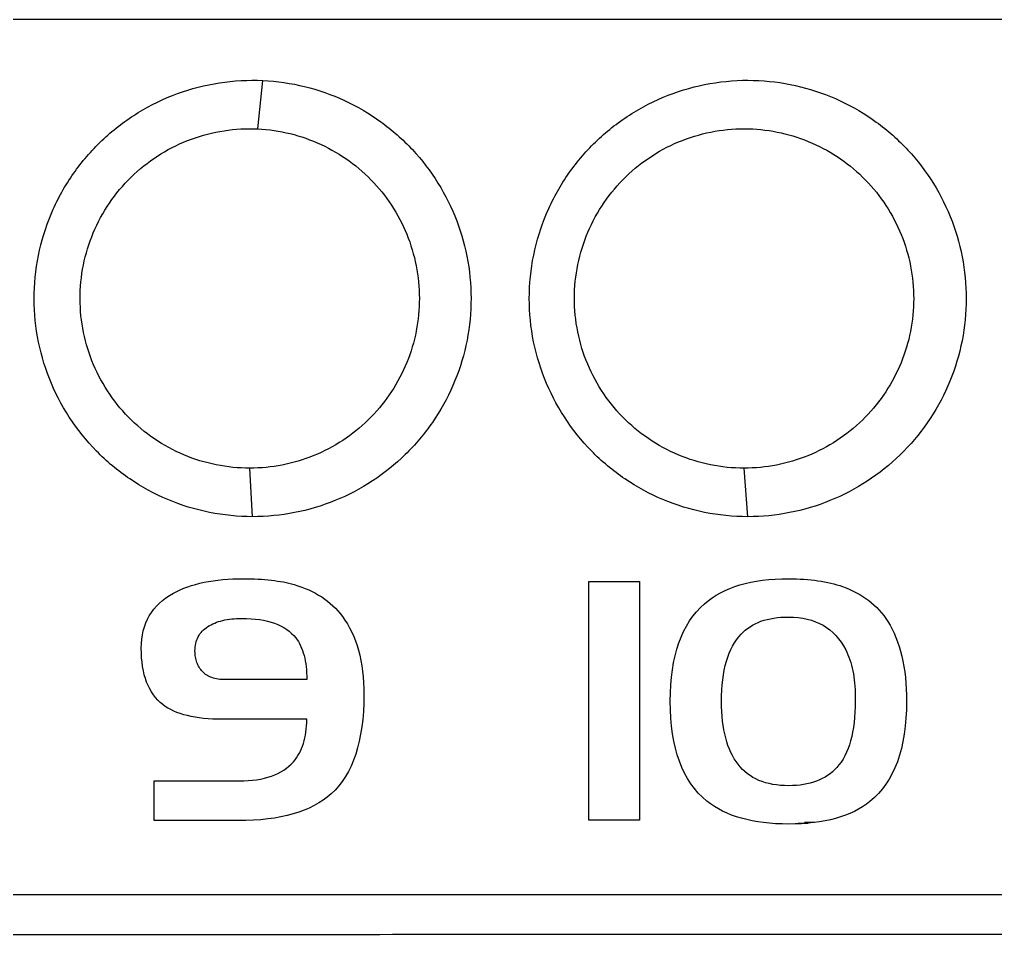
# Model space of a CAD drawing. Header units: inches. Extents: x 15 to 154, y 10 to 111.
# Drawn here: x 145.7681 to 146.045, y 103.232 to 103.4914 of the extents above; entities that cross this region are included whole.
import ezdxf

# ---------------------------------------------------------------- set-up
doc = ezdxf.new("R2010")
doc.units = ezdxf.units.IN
doc.header["$MEASUREMENT"] = 0

# ---------------------------------------------------------------- blocks, each defined once
blk = doc.blocks.new('varia')
at = {"color": 177, "linetype": 'Continuous', "true_color": 0x293189}
for p, q in [((154.85284, 100.05686), (151.63527, 100.05686)), ((154.11428, 99.99481), (154.11722, 100.02228)), ((154.11135, 99.77491), (154.10972, 99.80241)), ((154.39232, 99.77491), (154.39022, 99.80241)), ((154.07237, 99.73434), (154.07451, 99.73514)), ((154.07451, 99.73514), (154.07672, 99.73586)), ((154.07672, 99.73586), (154.07901, 99.73653)), ((154.07901, 99.73653), (154.08138, 99.73714)), ((154.08138, 99.73714), (154.08384, 99.73768)), ((154.08384, 99.73768), (154.08636, 99.73816)), ((154.08636, 99.73816), (154.08896, 99.73857)), ((154.08896, 99.73857), (154.09164, 99.73892)), ((154.09164, 99.73892), (154.0944, 99.73921)), ((154.0944, 99.73921), (154.09723, 99.73943)), ((154.09723, 99.73943), (154.10014, 99.73959)), ((154.10014, 99.73959), (154.10313, 99.73969)), ((154.10313, 99.73969), (154.1062, 99.73972)), ((154.1062, 99.73972), (154.10833, 99.73971)), ((154.10833, 99.73971), (154.11042, 99.73966)), ((154.11042, 99.73966), (154.11246, 99.7396)), ((154.11246, 99.7396), (154.11447, 99.73952)), ((154.11447, 99.73952), (154.11642, 99.73939)), ((154.11642, 99.73939), (154.11833, 99.73925)), ((154.11833, 99.73925), (154.12019, 99.73909)), ((154.12019, 99.73909), (154.12201, 99.7389)), ((154.12201, 99.7389), (154.12378, 99.73867)), ((154.12378, 99.73867), (154.1255, 99.73843)), ((154.1255, 99.73843), (154.12718, 99.73816)), ((154.12718, 99.73816), (154.12883, 99.73787)), ((154.12883, 99.73787), (154.13042, 99.73754)), ((154.13042, 99.73754), (154.13196, 99.73719)), ((154.13196, 99.73719), (154.13346, 99.73682)), ((154.13346, 99.73682), (154.13492, 99.73642)), ((154.13492, 99.73642), (154.13709, 99.73576)), ((154.13709, 99.73576), (154.1392, 99.73503)), ((154.1392, 99.73503), (154.14125, 99.73424)), ((154.30219, 99.60274), (154.30219, 99.73817)), ((154.30219, 99.73817), (154.33091, 99.73817)), ((154.33091, 99.73817), (154.33091, 99.60274)), ((154.38212, 99.73418), (154.38492, 99.73523)), ((154.38492, 99.73523), (154.38785, 99.73618)), ((154.38785, 99.73618), (154.39088, 99.737)), ((154.39088, 99.737), (154.39405, 99.73772)), ((154.39405, 99.73772), (154.39733, 99.73833)), ((154.39733, 99.73833), (154.40073, 99.73883)), ((154.40073, 99.73883), (154.40424, 99.73922)), ((154.40424, 99.73922), (154.40787, 99.7395)), ((154.40787, 99.7395), (154.41163, 99.73966)), ((154.41163, 99.73966), (154.4155, 99.73972)), ((154.4155, 99.73972), (154.41773, 99.7397)), ((154.41773, 99.7397), (154.41992, 99.73965)), ((154.41992, 99.73965), (154.42206, 99.73956)), ((154.42206, 99.73956), (154.42418, 99.73944)), ((154.42418, 99.73944), (154.42623, 99.73928)), ((154.42623, 99.73928), (154.42826, 99.73909)), ((154.42826, 99.73909), (154.43024, 99.73886)), ((154.43024, 99.73886), (154.43218, 99.7386)), ((154.43218, 99.7386), (154.43407, 99.73829)), ((154.43407, 99.73829), (154.43592, 99.73796)), ((154.43592, 99.73796), (154.43773, 99.7376)), ((154.43773, 99.7376), (154.4395, 99.73721)), ((154.4395, 99.73721), (154.44123, 99.73676)), ((154.44123, 99.73676), (154.44291, 99.7363)), ((154.44291, 99.7363), (154.44455, 99.73579)), ((154.44455, 99.73579), (154.44616, 99.73526)), ((154.44616, 99.73526), (154.44823, 99.73447)), ((154.06215, 99.72887), (154.06421, 99.73026)), ((154.06421, 99.73026), (154.06643, 99.73157)), ((154.06643, 99.73157), (154.06833, 99.73256)), ((154.06833, 99.73256), (154.07031, 99.73348)), ((154.07031, 99.73348), (154.07237, 99.73434)), ((154.14125, 99.73424), (154.14324, 99.7334)), ((154.14324, 99.7334), (154.14517, 99.73249)), ((154.14517, 99.73249), (154.14703, 99.73151)), ((154.14703, 99.73151), (154.14884, 99.73048)), ((154.14884, 99.73048), (154.15058, 99.72939)), ((154.15058, 99.72939), (154.15226, 99.72822)), ((154.37207, 99.72887), (154.37441, 99.73036)), ((154.37441, 99.73036), (154.37686, 99.73175)), ((154.37686, 99.73175), (154.37942, 99.73301)), ((154.37942, 99.73301), (154.38212, 99.73418)), ((154.44823, 99.73447), (154.45025, 99.73362)), ((154.45025, 99.73362), (154.45219, 99.73272)), ((154.45219, 99.73272), (154.45409, 99.73176)), ((154.45409, 99.73176), (154.4559, 99.73073)), ((154.4559, 99.73073), (154.45767, 99.72965)), ((154.45767, 99.72965), (154.45937, 99.7285)), ((154.0553, 99.72244), (154.0568, 99.72418)), ((154.0568, 99.72418), (154.05844, 99.72583)), ((154.05844, 99.72583), (154.06022, 99.72739)), ((154.06022, 99.72739), (154.06215, 99.72887)), ((154.15226, 99.72822), (154.15387, 99.727)), ((154.15387, 99.727), (154.15542, 99.72572)), ((154.15542, 99.72572), (154.15692, 99.72437)), ((154.15692, 99.72437), (154.15835, 99.72297)), ((154.36542, 99.72336), (154.36777, 99.72556)), ((154.36777, 99.72556), (154.36986, 99.72727)), ((154.36986, 99.72727), (154.37207, 99.72887)), ((154.45937, 99.7285), (154.461, 99.7273)), ((154.461, 99.7273), (154.46257, 99.72603)), ((154.46257, 99.72603), (154.46407, 99.7247)), ((154.46407, 99.7247), (154.4655, 99.72331)), ((154.05167, 99.71671), (154.05274, 99.71871)), ((154.05274, 99.71871), (154.05395, 99.72062)), ((154.05395, 99.72062), (154.0553, 99.72244)), ((154.15835, 99.72297), (154.15972, 99.7215)), ((154.15972, 99.7215), (154.16102, 99.71997)), ((154.16102, 99.71997), (154.16228, 99.71838)), ((154.16228, 99.71838), (154.16375, 99.71629)), ((154.35928, 99.71577), (154.36117, 99.71846)), ((154.36117, 99.71846), (154.36322, 99.721)), ((154.36322, 99.721), (154.36542, 99.72336)), ((154.4655, 99.72331), (154.46689, 99.72187)), ((154.46689, 99.72187), (154.4682, 99.72035)), ((154.4682, 99.72035), (154.46946, 99.71879)), ((154.46946, 99.71879), (154.47065, 99.71715)), ((154.04997, 99.71247), (154.05075, 99.71463)), ((154.05075, 99.71463), (154.05167, 99.71671)), ((154.08593, 99.71256), (154.08685, 99.71312)), ((154.08685, 99.71312), (154.08781, 99.71364)), ((154.08781, 99.71364), (154.08881, 99.71413)), ((154.08881, 99.71413), (154.08985, 99.71459)), ((154.08985, 99.71459), (154.09093, 99.71501)), ((154.09093, 99.71501), (154.09204, 99.71539)), ((154.09204, 99.71539), (154.0932, 99.71574)), ((154.0932, 99.71574), (154.09439, 99.71605)), ((154.09439, 99.71605), (154.09561, 99.71632)), ((154.09561, 99.71632), (154.09687, 99.71655)), ((154.09687, 99.71655), (154.09817, 99.71675)), ((154.09817, 99.71675), (154.09951, 99.71692)), ((154.09951, 99.71692), (154.10088, 99.71704)), ((154.10088, 99.71704), (154.10229, 99.71714)), ((154.10229, 99.71714), (154.10375, 99.71719)), ((154.10375, 99.71719), (154.10524, 99.71722)), ((154.10524, 99.71722), (154.10792, 99.71717)), ((154.10792, 99.71717), (154.11051, 99.71704)), ((154.11051, 99.71704), (154.11298, 99.71682)), ((154.11298, 99.71682), (154.11537, 99.71653)), ((154.11537, 99.71653), (154.11763, 99.71613)), ((154.11763, 99.71613), (154.11981, 99.71566)), ((154.11981, 99.71566), (154.12188, 99.71509)), ((154.12188, 99.71509), (154.12386, 99.71445)), ((154.12386, 99.71445), (154.12571, 99.71371)), ((154.12571, 99.71371), (154.12748, 99.71289)), ((154.12748, 99.71289), (154.12913, 99.71198)), ((154.16375, 99.71629), (154.16514, 99.71412)), ((154.16514, 99.71412), (154.16642, 99.71185)), ((154.35594, 99.70986), (154.35753, 99.7129)), ((154.35753, 99.7129), (154.35928, 99.71577)), ((154.39363, 99.71253), (154.39508, 99.7134)), ((154.39508, 99.7134), (154.39659, 99.7142)), ((154.39659, 99.7142), (154.39818, 99.71491)), ((154.39818, 99.71491), (154.39983, 99.71557)), ((154.39983, 99.71557), (154.40155, 99.71613)), ((154.40155, 99.71613), (154.40334, 99.71662)), ((154.40334, 99.71662), (154.40519, 99.71704)), ((154.40519, 99.71704), (154.40712, 99.71738)), ((154.40712, 99.71738), (154.40911, 99.71764)), ((154.40911, 99.71764), (154.41117, 99.71783)), ((154.41117, 99.71783), (154.4133, 99.71795)), ((154.4133, 99.71795), (154.4155, 99.71799)), ((154.4155, 99.71799), (154.4183, 99.71792)), ((154.4183, 99.71792), (154.42101, 99.7177)), ((154.42101, 99.7177), (154.4236, 99.71733)), ((154.4236, 99.71733), (154.42611, 99.71682)), ((154.42611, 99.71682), (154.42849, 99.71616)), ((154.42849, 99.71616), (154.43079, 99.71536)), ((154.43079, 99.71536), (154.43297, 99.71441)), ((154.43297, 99.71441), (154.43505, 99.71333)), ((154.43505, 99.71333), (154.43701, 99.71209)), ((154.47065, 99.71715), (154.47177, 99.71547)), ((154.47177, 99.71547), (154.47305, 99.71333)), ((154.47305, 99.71333), (154.47426, 99.7111)), ((154.04847, 99.70544), (154.04883, 99.70787)), ((154.04883, 99.70787), (154.04933, 99.71022)), ((154.04933, 99.71022), (154.04997, 99.71247)), ((154.08047, 99.70678), (154.08094, 99.70763)), ((154.08094, 99.70763), (154.08148, 99.70843)), ((154.08148, 99.70843), (154.08208, 99.70921)), ((154.08208, 99.70921), (154.08274, 99.70995)), ((154.08274, 99.70995), (154.08344, 99.71065)), ((154.08344, 99.71065), (154.08421, 99.71132)), ((154.08421, 99.71132), (154.08504, 99.71195)), ((154.08504, 99.71195), (154.08593, 99.71256)), ((154.12913, 99.71198), (154.1307, 99.71099)), ((154.1307, 99.71099), (154.13214, 99.70991)), ((154.13214, 99.70991), (154.1335, 99.70874)), ((154.1335, 99.70874), (154.13474, 99.70749)), ((154.13474, 99.70749), (154.13589, 99.70616)), ((154.16642, 99.71185), (154.16762, 99.70949)), ((154.16762, 99.70949), (154.16871, 99.70703)), ((154.3545, 99.70665), (154.35594, 99.70986)), ((154.38718, 99.70677), (154.38853, 99.70829)), ((154.38853, 99.70829), (154.3897, 99.70946)), ((154.3897, 99.70946), (154.39094, 99.71056)), ((154.39094, 99.71056), (154.39224, 99.71158)), ((154.39224, 99.71158), (154.39363, 99.71253)), ((154.43701, 99.71209), (154.43889, 99.71071)), ((154.43889, 99.71071), (154.44064, 99.70918)), ((154.44064, 99.70918), (154.44231, 99.70751)), ((154.44231, 99.70751), (154.44386, 99.70568)), ((154.47426, 99.7111), (154.47539, 99.70879)), ((154.47539, 99.70879), (154.47643, 99.70638)), ((154.04819, 99.70034), (154.04826, 99.70293)), ((154.04826, 99.70293), (154.04847, 99.70544)), ((154.07876, 99.70098), (154.0789, 99.70203)), ((154.0789, 99.70203), (154.07911, 99.70306)), ((154.07911, 99.70306), (154.07935, 99.70403)), ((154.07935, 99.70403), (154.07967, 99.70499)), ((154.07967, 99.70499), (154.08004, 99.70589)), ((154.08004, 99.70589), (154.08047, 99.70678)), ((154.13589, 99.70616), (154.13664, 99.70513)), ((154.13664, 99.70513), (154.13735, 99.70404)), ((154.13735, 99.70404), (154.13799, 99.7029)), ((154.13799, 99.7029), (154.13861, 99.70169)), ((154.13861, 99.70169), (154.13916, 99.70042)), ((154.16871, 99.70703), (154.16972, 99.70448)), ((154.16972, 99.70448), (154.17063, 99.70184)), ((154.17063, 99.70184), (154.17144, 99.69912)), ((154.35208, 99.69974), (154.35322, 99.70329)), ((154.35322, 99.70329), (154.3545, 99.70665)), ((154.38368, 99.70153), (154.38476, 99.70339)), ((154.38476, 99.70339), (154.38593, 99.70514)), ((154.38593, 99.70514), (154.38718, 99.70677)), ((154.44386, 99.70568), (154.44531, 99.70373)), ((154.44531, 99.70373), (154.44665, 99.70161)), ((154.44665, 99.70161), (154.4479, 99.69937)), ((154.47643, 99.70638), (154.47738, 99.70387)), ((154.47738, 99.70387), (154.47826, 99.70128)), ((154.04823, 99.69757), (154.04819, 99.70034)), ((154.04838, 99.69491), (154.04823, 99.69757)), ((154.07866, 99.69878), (154.07868, 99.69989)), ((154.07867, 99.69789), (154.07866, 99.69878)), ((154.07872, 99.69702), (154.07867, 99.69789)), ((154.07868, 99.69989), (154.07876, 99.70098)), ((154.0788, 99.69617), (154.07872, 99.69702)), ((154.07892, 99.69535), (154.0788, 99.69617)), ((154.13916, 99.70042), (154.13967, 99.69909)), ((154.13967, 99.69909), (154.14013, 99.6977)), ((154.14013, 99.6977), (154.14055, 99.69626)), ((154.14055, 99.69626), (154.1409, 99.69474)), ((154.17144, 99.69912), (154.17215, 99.69629)), ((154.17215, 99.69629), (154.17277, 99.69338)), ((154.35026, 99.69215), (154.35109, 99.69603)), ((154.35109, 99.69603), (154.35208, 99.69974)), ((154.38096, 99.69523), (154.38178, 99.69745)), ((154.38178, 99.69745), (154.38268, 99.69955)), ((154.38268, 99.69955), (154.38368, 99.70153)), ((154.4479, 99.69937), (154.44855, 99.698)), ((154.44855, 99.698), (154.44917, 99.69662)), ((154.44917, 99.69662), (154.44973, 99.69518)), ((154.47826, 99.70128), (154.47906, 99.69859)), ((154.47906, 99.69859), (154.47977, 99.69582)), ((154.04861, 99.69235), (154.04838, 99.69491)), ((154.04895, 99.68989), (154.04861, 99.69235)), ((154.07907, 99.69454), (154.07892, 99.69535)), ((154.07925, 99.69376), (154.07907, 99.69454)), ((154.07946, 99.69299), (154.07925, 99.69376)), ((154.07972, 99.69225), (154.07946, 99.69299)), ((154.08, 99.69152), (154.07972, 99.69225)), ((154.08031, 99.69082), (154.08, 99.69152)), ((154.08066, 99.69014), (154.08031, 99.69082)), ((154.1409, 99.69474), (154.14122, 99.69317)), ((154.14122, 99.69317), (154.14148, 99.69154)), ((154.14148, 99.69154), (154.14171, 99.68985)), ((154.17277, 99.69338), (154.1733, 99.69037)), ((154.34958, 99.68812), (154.35026, 99.69215)), ((154.37958, 99.69046), (154.38023, 99.69291)), ((154.38023, 99.69291), (154.38096, 99.69523)), ((154.44973, 99.69518), (154.45027, 99.69372)), ((154.45027, 99.69372), (154.45076, 99.6922)), ((154.45076, 99.6922), (154.4512, 99.69067)), ((154.4512, 99.69067), (154.4516, 99.68909)), ((154.47977, 99.69582), (154.48039, 99.69294)), ((154.48039, 99.69294), (154.48093, 99.68998)), ((154.04937, 99.68753), (154.04895, 99.68989)), ((154.0499, 99.68528), (154.04937, 99.68753)), ((154.05052, 99.68312), (154.0499, 99.68528)), ((154.08105, 99.68948), (154.08066, 99.69014)), ((154.08147, 99.68884), (154.08105, 99.68948)), ((154.08192, 99.68822), (154.08147, 99.68884)), ((154.0824, 99.68762), (154.08192, 99.68822)), ((154.08292, 99.68705), (154.0824, 99.68762)), ((154.08347, 99.68648), (154.08292, 99.68705)), ((154.08406, 99.68597), (154.08347, 99.68648)), ((154.08467, 99.68549), (154.08406, 99.68597)), ((154.08533, 99.68504), (154.08467, 99.68549)), ((154.08602, 99.68463), (154.08533, 99.68504)), ((154.14171, 99.68985), (154.14187, 99.6881)), ((154.14187, 99.6881), (154.142, 99.68629)), ((154.142, 99.68629), (154.14207, 99.68442)), ((154.1733, 99.69037), (154.17373, 99.68727)), ((154.17373, 99.68727), (154.17406, 99.68407)), ((154.34904, 99.68389), (154.34958, 99.68812)), ((154.37815, 99.68242), (154.37854, 99.68521)), ((154.37854, 99.68521), (154.37902, 99.68789)), ((154.37902, 99.68789), (154.37958, 99.69046)), ((154.4516, 99.68909), (154.45197, 99.68747)), ((154.45197, 99.68747), (154.45229, 99.68581)), ((154.45229, 99.68581), (154.45256, 99.68412)), ((154.48093, 99.68998), (154.48139, 99.68692)), ((154.48139, 99.68692), (154.48177, 99.68377)), ((154.05124, 99.68108), (154.05052, 99.68312)), ((154.05205, 99.67913), (154.05124, 99.68108)), ((154.08675, 99.68426), (154.08602, 99.68463)), ((154.0875, 99.68392), (154.08675, 99.68426)), ((154.0883, 99.68362), (154.0875, 99.68392)), ((154.08913, 99.68335), (154.0883, 99.68362)), ((154.09, 99.68312), (154.08913, 99.68335)), ((154.09089, 99.68293), (154.09, 99.68312)), ((154.09183, 99.68277), (154.09089, 99.68293)), ((154.0928, 99.68263), (154.09183, 99.68277)), ((154.0938, 99.68255), (154.0928, 99.68263)), ((154.09484, 99.6825), (154.0938, 99.68255)), ((154.09592, 99.68249), (154.09484, 99.6825)), ((154.14207, 99.68442), (154.1421, 99.68249)), ((154.17406, 99.68407), (154.17431, 99.68079)), ((154.17431, 99.68079), (154.17445, 99.67741)), ((154.34844, 99.67497), (154.34867, 99.67952)), ((154.34867, 99.67952), (154.34904, 99.68389)), ((154.37764, 99.67647), (154.37784, 99.6795)), ((154.37784, 99.6795), (154.37815, 99.68242)), ((154.45256, 99.68412), (154.45279, 99.68239)), ((154.45279, 99.68239), (154.45299, 99.68062)), ((154.45299, 99.68062), (154.45313, 99.67881)), ((154.48177, 99.68377), (154.48206, 99.68053)), ((154.48206, 99.68053), (154.48227, 99.67719)), ((154.05295, 99.67728), (154.05205, 99.67913)), ((154.05395, 99.67553), (154.05295, 99.67728)), ((154.05506, 99.67388), (154.05395, 99.67553)), ((154.05625, 99.67233), (154.05506, 99.67388)), ((154.1745, 99.67395), (154.17443, 99.66911)), ((154.17445, 99.67741), (154.1745, 99.67395)), ((154.34837, 99.67026), (154.34844, 99.67497)), ((154.37751, 99.67332), (154.37764, 99.67647)), ((154.45313, 99.67881), (154.45324, 99.67697)), ((154.45324, 99.67697), (154.45331, 99.67508)), ((154.45331, 99.67508), (154.45334, 99.67317)), ((154.48227, 99.67719), (154.48239, 99.67377)), ((154.05754, 99.6709), (154.05625, 99.67233)), ((154.05893, 99.66956), (154.05754, 99.6709)), ((154.06041, 99.66832), (154.05893, 99.66956)), ((154.06181, 99.6673), (154.06041, 99.66832)), ((154.17443, 99.66911), (154.17421, 99.66445)), ((154.34844, 99.66537), (154.34837, 99.67026)), ((154.37747, 99.67007), (154.37751, 99.67332)), ((154.3775, 99.66717), (154.37747, 99.67007)), ((154.45334, 99.67026), (154.45329, 99.66706)), ((154.45334, 99.67317), (154.45334, 99.67026)), ((154.48244, 99.67026), (154.48236, 99.66532)), ((154.48239, 99.67377), (154.48244, 99.67026)), ((154.06331, 99.66636), (154.06181, 99.6673)), ((154.06491, 99.66547), (154.06331, 99.66636)), ((154.0666, 99.66467), (154.06491, 99.66547)), ((154.06839, 99.66391), (154.0666, 99.66467)), ((154.07027, 99.66323), (154.06839, 99.66391)), ((154.07225, 99.6626), (154.07027, 99.66323)), ((154.17421, 99.66445), (154.17384, 99.65996)), ((154.34869, 99.66066), (154.34844, 99.66537)), ((154.37761, 99.66436), (154.3775, 99.66717)), ((154.37779, 99.66165), (154.37761, 99.66436)), ((154.45317, 99.66398), (154.45296, 99.661)), ((154.45329, 99.66706), (154.45317, 99.66398)), ((154.48236, 99.66532), (154.48211, 99.66058)), ((154.07433, 99.66206), (154.07225, 99.6626)), ((154.07649, 99.66156), (154.07433, 99.66206)), ((154.07876, 99.66114), (154.07649, 99.66156)), ((154.08112, 99.66078), (154.07876, 99.66114)), ((154.08358, 99.6605), (154.08112, 99.66078)), ((154.08612, 99.66027), (154.08358, 99.6605)), ((154.08878, 99.6601), (154.08612, 99.66027)), ((154.09152, 99.66), (154.08878, 99.6601)), ((154.09437, 99.65998), (154.09152, 99.66)), ((154.1421, 99.65998), (154.09437, 99.65998)), ((154.14197, 99.65625), (154.14206, 99.65808)), ((154.14206, 99.65808), (154.1421, 99.65998)), ((154.17384, 99.65996), (154.17333, 99.65566)), ((154.34908, 99.65614), (154.34869, 99.66066)), ((154.37805, 99.65903), (154.37779, 99.66165)), ((154.37837, 99.65649), (154.37805, 99.65903)), ((154.45268, 99.65815), (154.4523, 99.6554)), ((154.45296, 99.661), (154.45268, 99.65815)), ((154.48211, 99.66058), (154.4817, 99.65601)), ((154.14135, 99.65103), (154.14162, 99.65272)), ((154.14162, 99.65272), (154.14182, 99.65445)), ((154.14182, 99.65445), (154.14197, 99.65625)), ((154.17333, 99.65566), (154.17267, 99.65152)), ((154.34966, 99.6518), (154.34908, 99.65614)), ((154.35039, 99.64762), (154.34966, 99.6518)), ((154.37877, 99.65405), (154.37837, 99.65649)), ((154.37925, 99.65169), (154.37877, 99.65405)), ((154.45185, 99.65277), (154.45131, 99.65025)), ((154.4523, 99.6554), (154.45185, 99.65277)), ((154.4817, 99.65601), (154.48114, 99.65164)), ((154.13969, 99.64481), (154.14021, 99.6463)), ((154.14021, 99.6463), (154.14065, 99.64782)), ((154.14065, 99.64782), (154.14103, 99.6494)), ((154.14103, 99.6494), (154.14135, 99.65103)), ((154.17187, 99.64757), (154.17092, 99.64378)), ((154.17267, 99.65152), (154.17187, 99.64757)), ((154.35128, 99.64363), (154.35039, 99.64762)), ((154.3798, 99.64943), (154.37925, 99.65169)), ((154.38041, 99.64724), (154.3798, 99.64943)), ((154.38111, 99.64514), (154.38041, 99.64724)), ((154.45071, 99.64785), (154.45, 99.64554)), ((154.45131, 99.65025), (154.45071, 99.64785)), ((154.48041, 99.64743), (154.47952, 99.64343)), ((154.48114, 99.65164), (154.48041, 99.64743)), ((154.1371, 99.63941), (154.13784, 99.64069)), ((154.13784, 99.64069), (154.13852, 99.64201)), ((154.13852, 99.64201), (154.13913, 99.64339)), ((154.13913, 99.64339), (154.13969, 99.64481)), ((154.17092, 99.64378), (154.16984, 99.64019)), ((154.35234, 99.63983), (154.35128, 99.64363)), ((154.38188, 99.64313), (154.38111, 99.64514)), ((154.38272, 99.64123), (154.38188, 99.64313)), ((154.38362, 99.6394), (154.38272, 99.64123)), ((154.44836, 99.64129), (154.44742, 99.63933)), ((154.44922, 99.64336), (154.44836, 99.64129)), ((154.45, 99.64554), (154.44922, 99.64336)), ((154.47952, 99.64343), (154.47846, 99.6396)), ((154.13329, 99.63459), (154.13454, 99.63592)), ((154.13454, 99.63592), (154.13544, 99.63703)), ((154.13544, 99.63703), (154.1363, 99.63819)), ((154.1363, 99.63819), (154.1371, 99.63941)), ((154.1686, 99.63675), (154.16722, 99.6335)), ((154.16984, 99.64019), (154.1686, 99.63675)), ((154.35356, 99.6362), (154.35234, 99.63983)), ((154.35493, 99.63275), (154.35356, 99.6362)), ((154.38461, 99.63767), (154.38362, 99.6394)), ((154.38568, 99.63602), (154.38461, 99.63767)), ((154.38682, 99.63447), (154.38568, 99.63602)), ((154.44529, 99.63574), (154.44409, 99.63412)), ((154.44639, 99.63747), (154.44529, 99.63574)), ((154.44742, 99.63933), (154.44639, 99.63747)), ((154.47725, 99.63596), (154.47587, 99.63249)), ((154.47846, 99.6396), (154.47725, 99.63596)), ((154.12572, 99.62929), (154.12742, 99.63018)), ((154.12742, 99.63018), (154.12904, 99.63116)), ((154.12904, 99.63116), (154.13054, 99.63222)), ((154.13054, 99.63222), (154.13196, 99.63337)), ((154.13196, 99.63337), (154.13329, 99.63459)), ((154.16569, 99.63042), (154.16402, 99.62752)), ((154.16722, 99.6335), (154.16569, 99.63042)), ((154.35647, 99.62948), (154.35493, 99.63275)), ((154.38802, 99.63299), (154.38682, 99.63447)), ((154.3893, 99.63162), (154.38802, 99.63299)), ((154.39066, 99.63033), (154.3893, 99.63162)), ((154.39211, 99.62915), (154.39066, 99.63033)), ((154.44035, 99.6302), (154.43902, 99.62911)), ((154.44162, 99.63136), (154.44035, 99.6302)), ((154.44283, 99.63262), (154.44162, 99.63136)), ((154.44409, 99.63412), (154.44283, 99.63262)), ((154.47587, 99.63249), (154.47433, 99.62922)), ((154.05556, 99.60255), (154.05556, 99.62505)), ((154.05556, 99.62505), (154.10368, 99.62505)), ((154.10368, 99.62505), (154.1063, 99.62509)), ((154.1063, 99.62509), (154.10882, 99.62522)), ((154.10882, 99.62522), (154.11126, 99.62543)), ((154.11126, 99.62543), (154.11361, 99.62573)), ((154.11361, 99.62573), (154.11585, 99.62611)), ((154.11585, 99.62611), (154.11801, 99.62657)), ((154.11801, 99.62657), (154.12008, 99.62712)), ((154.12008, 99.62712), (154.12206, 99.62777)), ((154.12206, 99.62777), (154.12394, 99.62848)), ((154.12394, 99.62848), (154.12572, 99.62929)), ((154.16219, 99.6248), (154.16024, 99.62224)), ((154.16402, 99.62752), (154.16219, 99.6248)), ((154.35817, 99.62638), (154.35647, 99.62948)), ((154.36004, 99.62347), (154.35817, 99.62638)), ((154.39362, 99.62806), (154.39211, 99.62915)), ((154.39523, 99.62707), (154.39362, 99.62806)), ((154.39691, 99.62616), (154.39523, 99.62707)), ((154.39867, 99.62536), (154.39691, 99.62616)), ((154.4005, 99.62464), (154.39867, 99.62536)), ((154.40242, 99.62403), (154.4005, 99.62464)), ((154.40442, 99.6235), (154.40242, 99.62403)), ((154.4296, 99.62429), (154.42781, 99.62377)), ((154.43135, 99.6249), (154.4296, 99.62429)), ((154.43302, 99.62558), (154.43135, 99.6249)), ((154.43462, 99.62634), (154.43302, 99.62558)), ((154.43616, 99.62718), (154.43462, 99.62634)), ((154.43762, 99.62811), (154.43616, 99.62718)), ((154.43902, 99.62911), (154.43762, 99.62811)), ((154.47263, 99.62612), (154.47076, 99.62321)), ((154.47433, 99.62922), (154.47263, 99.62612)), ((154.15812, 99.61987), (154.15588, 99.61768)), ((154.16024, 99.62224), (154.15812, 99.61987)), ((154.36206, 99.62073), (154.36004, 99.62347)), ((154.36425, 99.61817), (154.36206, 99.62073)), ((154.4065, 99.62309), (154.40442, 99.6235)), ((154.40866, 99.62275), (154.4065, 99.62309)), ((154.41089, 99.62252), (154.40866, 99.62275)), ((154.4132, 99.62238), (154.41089, 99.62252)), ((154.4156, 99.62234), (154.4132, 99.62238)), ((154.4178, 99.62237), (154.4156, 99.62234)), ((154.41993, 99.62249), (154.4178, 99.62237)), ((154.42199, 99.62268), (154.41993, 99.62249)), ((154.42401, 99.62297), (154.42199, 99.62268)), ((154.42594, 99.62333), (154.42401, 99.62297)), ((154.42781, 99.62377), (154.42594, 99.62333)), ((154.46873, 99.62048), (154.46654, 99.61794)), ((154.47076, 99.62321), (154.46873, 99.62048)), ((154.15139, 99.61413), (154.14893, 99.61253)), ((154.15371, 99.61584), (154.15139, 99.61413)), ((154.15588, 99.61768), (154.15371, 99.61584)), ((154.36661, 99.61579), (154.36425, 99.61817)), ((154.36913, 99.6136), (154.36661, 99.61579)), ((154.37119, 99.61202), (154.36913, 99.6136)), ((154.46168, 99.61341), (154.45963, 99.61186)), ((154.46419, 99.61558), (154.46168, 99.61341)), ((154.46654, 99.61794), (154.46419, 99.61558)), ((154.14062, 99.60845), (154.13755, 99.60732)), ((154.14354, 99.60969), (154.14062, 99.60845)), ((154.14632, 99.61106), (154.14354, 99.60969)), ((154.14893, 99.61253), (154.14632, 99.61106)), ((154.37337, 99.61055), (154.37119, 99.61202)), ((154.37566, 99.60918), (154.37337, 99.61055)), ((154.37806, 99.60791), (154.37566, 99.60918)), ((154.38057, 99.60674), (154.37806, 99.60791)), ((154.45283, 99.6078), (154.45032, 99.60665)), ((154.4552, 99.60906), (154.45283, 99.6078)), ((154.45747, 99.61041), (154.4552, 99.60906)), ((154.45963, 99.61186), (154.45747, 99.61041)), ((154.1031, 99.60255), (154.05556, 99.60255)), ((154.10753, 99.6026), (154.1031, 99.60255)), ((154.11181, 99.60278), (154.10753, 99.6026)), ((154.11595, 99.60307), (154.11181, 99.60278)), ((154.11993, 99.60349), (154.11595, 99.60307)), ((154.12375, 99.60402), (154.11993, 99.60349)), ((154.12743, 99.60467), (154.12375, 99.60402)), ((154.13095, 99.60544), (154.12743, 99.60467)), ((154.13434, 99.60633), (154.13095, 99.60544)), ((154.13755, 99.60732), (154.13434, 99.60633)), ((154.33091, 99.60274), (154.30219, 99.60274)), ((154.38319, 99.60568), (154.38057, 99.60674)), ((154.38592, 99.60471), (154.38319, 99.60568)), ((154.38877, 99.60385), (154.38592, 99.60471)), ((154.39172, 99.60309), (154.38877, 99.60385)), ((154.39478, 99.60243), (154.39172, 99.60309)), ((154.39796, 99.60187), (154.39478, 99.60243)), ((154.40125, 99.60141), (154.39796, 99.60187)), ((154.43618, 99.6024), (154.433, 99.60184)), ((154.43923, 99.60304), (154.43618, 99.6024)), ((154.44218, 99.6038), (154.43923, 99.60304)), ((154.445, 99.60464), (154.44218, 99.6038)), ((154.44772, 99.6056), (154.445, 99.60464)), ((154.45032, 99.60665), (154.44772, 99.6056)), ((154.40464, 99.60105), (154.40125, 99.60141)), ((154.40815, 99.6008), (154.40464, 99.60105)), ((154.41177, 99.60065), (154.40815, 99.6008)), ((154.4155, 99.6006), (154.41177, 99.60065)), ((154.41922, 99.60065), (154.4155, 99.6006)), ((154.42284, 99.6008), (154.41922, 99.60065)), ((154.42102, 99.60107), (154.4266, 99.60107)), ((154.42634, 99.60105), (154.42284, 99.6008)), ((154.43013, 99.60145), (154.42457, 99.60145)), ((154.42973, 99.6014), (154.42634, 99.60105)), ((154.433, 99.60184), (154.42973, 99.6014))]:
    blk.add_line(p, q, dxfattribs=at)
for points, knots in [([(154.11135, 99.77491), (154.10306, 99.77491), (154.09489, 99.77575), (154.07882, 99.77898), (154.07083, 99.78143), (154.05568, 99.78779), (154.04849, 99.79169), (154.03487, 99.80093), (154.02846, 99.80629), (154.01128, 99.82385), (154.00206, 99.83799), (153.99304, 99.86085), (153.99076, 99.86888), (153.98787, 99.88511), (153.98724, 99.89327), (153.98762, 99.90972), (153.98866, 99.91803), (153.99228, 99.93402), (153.99487, 99.9418), (154.00168, 99.95692), (154.00581, 99.96407), (154.01536, 99.97738), (154.02085, 99.98364), (154.03294, 99.99486), (154.03947, 99.9998), (154.05346, 100.00839), (154.06099, 100.01204), (154.08408, 100.02048), (154.10065, 100.02307), (154.11722, 100.02228)], [0, 0, 0, 0, 0.0625, 0.0625, 0.125, 0.125, 0.1875, 0.1875, 0.25, 0.25, 0.375, 0.375, 0.4375, 0.4375, 0.5, 0.5, 0.5625, 0.5625, 0.625, 0.625, 0.6875, 0.6875, 0.75, 0.75, 0.8125, 0.8125, 0.875, 0.875, 1, 1, 1, 1]), ([(154.39232, 99.77491), (154.38402, 99.77491), (154.37585, 99.77575), (154.35977, 99.77898), (154.35177, 99.78143), (154.33661, 99.7878), (154.32942, 99.79171), (154.31579, 99.80097), (154.30938, 99.80633), (154.29218, 99.8239), (154.28299, 99.8381), (154.27395, 99.861), (154.27168, 99.86905), (154.26881, 99.88531), (154.2682, 99.89349), (154.2686, 99.90998), (154.26966, 99.91829), (154.27334, 99.93431), (154.27596, 99.9421), (154.28281, 99.95724), (154.28696, 99.96438), (154.29657, 99.97767), (154.3021, 99.98392), (154.31422, 99.99512), (154.32077, 100.00005), (154.33482, 100.00859), (154.34236, 100.0122), (154.36549, 100.02059), (154.38209, 100.02311), (154.39867, 100.02226)], [0, 0, 0, 0, 0.0625, 0.0625, 0.125, 0.125, 0.1875, 0.1875, 0.25, 0.25, 0.375, 0.375, 0.4375, 0.4375, 0.5, 0.5, 0.5625, 0.5625, 0.625, 0.625, 0.6875, 0.6875, 0.75, 0.75, 0.8125, 0.8125, 0.875, 0.875, 1, 1, 1, 1]), ([(154.11722, 100.02228), (154.12526, 100.0219), (154.13314, 100.02074), (154.14857, 100.01696), (154.1562, 100.0143), (154.17072, 100.0076), (154.17757, 100.00358), (154.19048, 99.99426), (154.19657, 99.98889), (154.20744, 99.97725), (154.21227, 99.97094), (154.22076, 99.95736), (154.22437, 99.95013), (154.23287, 99.92786), (154.23564, 99.9117), (154.2351, 99.88784), (154.23413, 99.8798), (154.23067, 99.86417), (154.22821, 99.85661), (154.22183, 99.84199), (154.21788, 99.8349), (154.20882, 99.8218), (154.2037, 99.81571), (154.18648, 99.79894), (154.17299, 99.79009), (154.14321, 99.778), (154.12746, 99.77491), (154.11135, 99.77491)], [0, 0, 0, 0, 0.0625, 0.0625, 0.125, 0.125, 0.1875, 0.1875, 0.25, 0.25, 0.3125, 0.3125, 0.375, 0.375, 0.5, 0.5, 0.5625, 0.5625, 0.625, 0.625, 0.6875, 0.6875, 0.75, 0.75, 0.875, 0.875, 1, 1, 1, 1]), ([(154.39867, 100.02226), (154.40669, 100.02184), (154.41455, 100.02065), (154.42994, 100.01683), (154.43755, 100.01415), (154.45202, 100.00741), (154.45885, 100.00339), (154.47171, 99.99404), (154.47778, 99.98866), (154.48861, 99.977), (154.49342, 99.97069), (154.50187, 99.95711), (154.50545, 99.94987), (154.5139, 99.92759), (154.51663, 99.91144), (154.51604, 99.8876), (154.51506, 99.87957), (154.51157, 99.86396), (154.5091, 99.8564), (154.50271, 99.84181), (154.49874, 99.83473), (154.48967, 99.82165), (154.48455, 99.81559), (154.47307, 99.80444), (154.46678, 99.79941), (154.45349, 99.79074), (154.44643, 99.78703), (154.4241, 99.77798), (154.4084, 99.77491), (154.39232, 99.77491)], [0, 0, 0, 0, 0.0625, 0.0625, 0.125, 0.125, 0.1875, 0.1875, 0.25, 0.25, 0.3125, 0.3125, 0.375, 0.375, 0.5, 0.5, 0.5625, 0.5625, 0.625, 0.625, 0.6875, 0.6875, 0.75, 0.75, 0.8125, 0.8125, 0.875, 0.875, 1, 1, 1, 1]), ([(154.10972, 99.80241), (154.10328, 99.80241), (154.09695, 99.80305), (154.08449, 99.80556), (154.07829, 99.80746), (154.06651, 99.81242), (154.06092, 99.81546), (154.05036, 99.82263), (154.04538, 99.8268), (154.03201, 99.84046), (154.02488, 99.85147), (154.01786, 99.86924), (154.01609, 99.87547), (154.01384, 99.88811), (154.01335, 99.89446), (154.01364, 99.90723), (154.01444, 99.9137), (154.01726, 99.92615), (154.01928, 99.9322), (154.02454, 99.94392), (154.02779, 99.94958), (154.03523, 99.95995), (154.03943, 99.96473), (154.05352, 99.97784), (154.06455, 99.98462), (154.08868, 99.99346), (154.10141, 99.99541), (154.11428, 99.99481)], [0, 0, 0, 0, 0.0625, 0.0625, 0.125, 0.125, 0.1875, 0.1875, 0.25, 0.25, 0.375, 0.375, 0.4375, 0.4375, 0.5, 0.5, 0.5625, 0.5625, 0.625, 0.625, 0.6875, 0.6875, 0.75, 0.75, 0.875, 0.875, 1, 1, 1, 1]), ([(154.39022, 99.80241), (154.37735, 99.80241), (154.36459, 99.80502), (154.34113, 99.8149), (154.33016, 99.82238), (154.31238, 99.84064), (154.30526, 99.85168), (154.29596, 99.87542), (154.29367, 99.88849), (154.29435, 99.914), (154.2973, 99.9268), (154.30522, 99.94426), (154.30849, 99.9499), (154.31598, 99.96024), (154.3202, 99.96501), (154.33435, 99.97808), (154.34542, 99.98481), (154.36955, 99.99354), (154.38229, 99.99545), (154.39515, 99.99479)], [0, 0, 0, 0, 0.125, 0.125, 0.25, 0.25, 0.375, 0.375, 0.5, 0.5, 0.625, 0.625, 0.6875, 0.6875, 0.75, 0.75, 0.875, 0.875, 1, 1, 1, 1]), ([(154.11428, 99.99481), (154.12052, 99.99451), (154.12664, 99.99362), (154.13862, 99.99068), (154.14454, 99.98861), (154.15582, 99.98339), (154.16114, 99.98026), (154.17116, 99.97301), (154.17589, 99.96884), (154.18434, 99.95978), (154.1881, 99.95488), (154.19468, 99.94432), (154.19748, 99.93869), (154.20408, 99.92135), (154.20624, 99.90879), (154.2058, 99.89024), (154.20505, 99.88399), (154.20237, 99.87183), (154.20046, 99.86595), (154.19551, 99.85458), (154.19244, 99.84906), (154.1854, 99.83887), (154.18142, 99.83415), (154.16806, 99.8211), (154.15759, 99.81423), (154.13445, 99.80481), (154.12223, 99.80241), (154.10972, 99.80241)], [0, 0, 0, 0, 0.0625, 0.0625, 0.125, 0.125, 0.1875, 0.1875, 0.25, 0.25, 0.3125, 0.3125, 0.375, 0.375, 0.5, 0.5, 0.5625, 0.5625, 0.625, 0.625, 0.6875, 0.6875, 0.75, 0.75, 0.875, 0.875, 1, 1, 1, 1]), ([(154.39515, 99.99479), (154.40138, 99.99447), (154.40748, 99.99355), (154.41943, 99.99058), (154.42533, 99.9885), (154.43657, 99.98325), (154.44187, 99.98012), (154.45186, 99.97285), (154.45657, 99.96867), (154.46498, 99.9596), (154.46873, 99.9547), (154.47528, 99.94414), (154.47806, 99.9385), (154.48462, 99.92116), (154.48676, 99.9086), (154.48629, 99.89005), (154.48552, 99.88381), (154.48282, 99.87165), (154.48089, 99.86578), (154.47593, 99.85443), (154.47285, 99.84891), (154.4658, 99.83875), (154.46182, 99.83403), (154.44846, 99.82103), (154.438, 99.81418), (154.41489, 99.8048), (154.40271, 99.80241), (154.39022, 99.80241)], [0, 0, 0, 0, 0.0625, 0.0625, 0.125, 0.125, 0.1875, 0.1875, 0.25, 0.25, 0.3125, 0.3125, 0.375, 0.375, 0.5, 0.5, 0.5625, 0.5625, 0.625, 0.625, 0.6875, 0.6875, 0.75, 0.75, 0.875, 0.875, 1, 1, 1, 1]), ([(151.59488, 99.56061), (152.1434, 99.56062), (152.69417, 99.56062), (153.52044, 99.56062), (153.79563, 99.56062), (154.34504, 99.56062), (154.61934, 99.56061), (154.89323, 99.56061)], [0, 0, 0, 0, 0.5, 0.5, 0.75, 0.75, 1, 1, 1, 1]), ([(151.88457, 99.53834), (151.92718, 99.53832), (152.0132, 99.53827), (152.14343, 99.53822), (152.27604, 99.53817), (152.41102, 99.53812), (152.54835, 99.53808), (152.68805, 99.53805), (152.83009, 99.53802), (152.97447, 99.538), (153.12118, 99.53798), (153.30222, 99.53797), (153.51462, 99.53796), (153.75537, 99.53797), (153.98949, 99.538), (154.21691, 99.53805), (154.43763, 99.5381), (154.58249, 99.53816), (154.65381, 99.53819)], [0, 0, 0, 0, 0.046189, 0.09323, 0.14112, 0.189859, 0.239445, 0.289876, 0.341151, 0.393267, 0.446223, 0.500016, 0.589309, 0.676229, 0.760767, 0.842913, 0.92266, 1, 1, 1, 1])]:
    blk.add_open_spline(points, degree=3, knots=knots, dxfattribs=at)
blk.add_open_spline([(154.1421, 99.68249), (154.12671, 99.68249), (154.11131, 99.68249), (154.09592, 99.68249)], degree=3, dxfattribs=at)

msp = doc.modelspace()

# ---------------------------------------------------------------- block references
at = {"color": 8, "xscale": 0.5, "yscale": 0.5, "zscale": 0.5}
msp.add_blockref('varia', (68.77853, 53.46301), dxfattribs=at)

doc.saveas('drawing.dxf')
